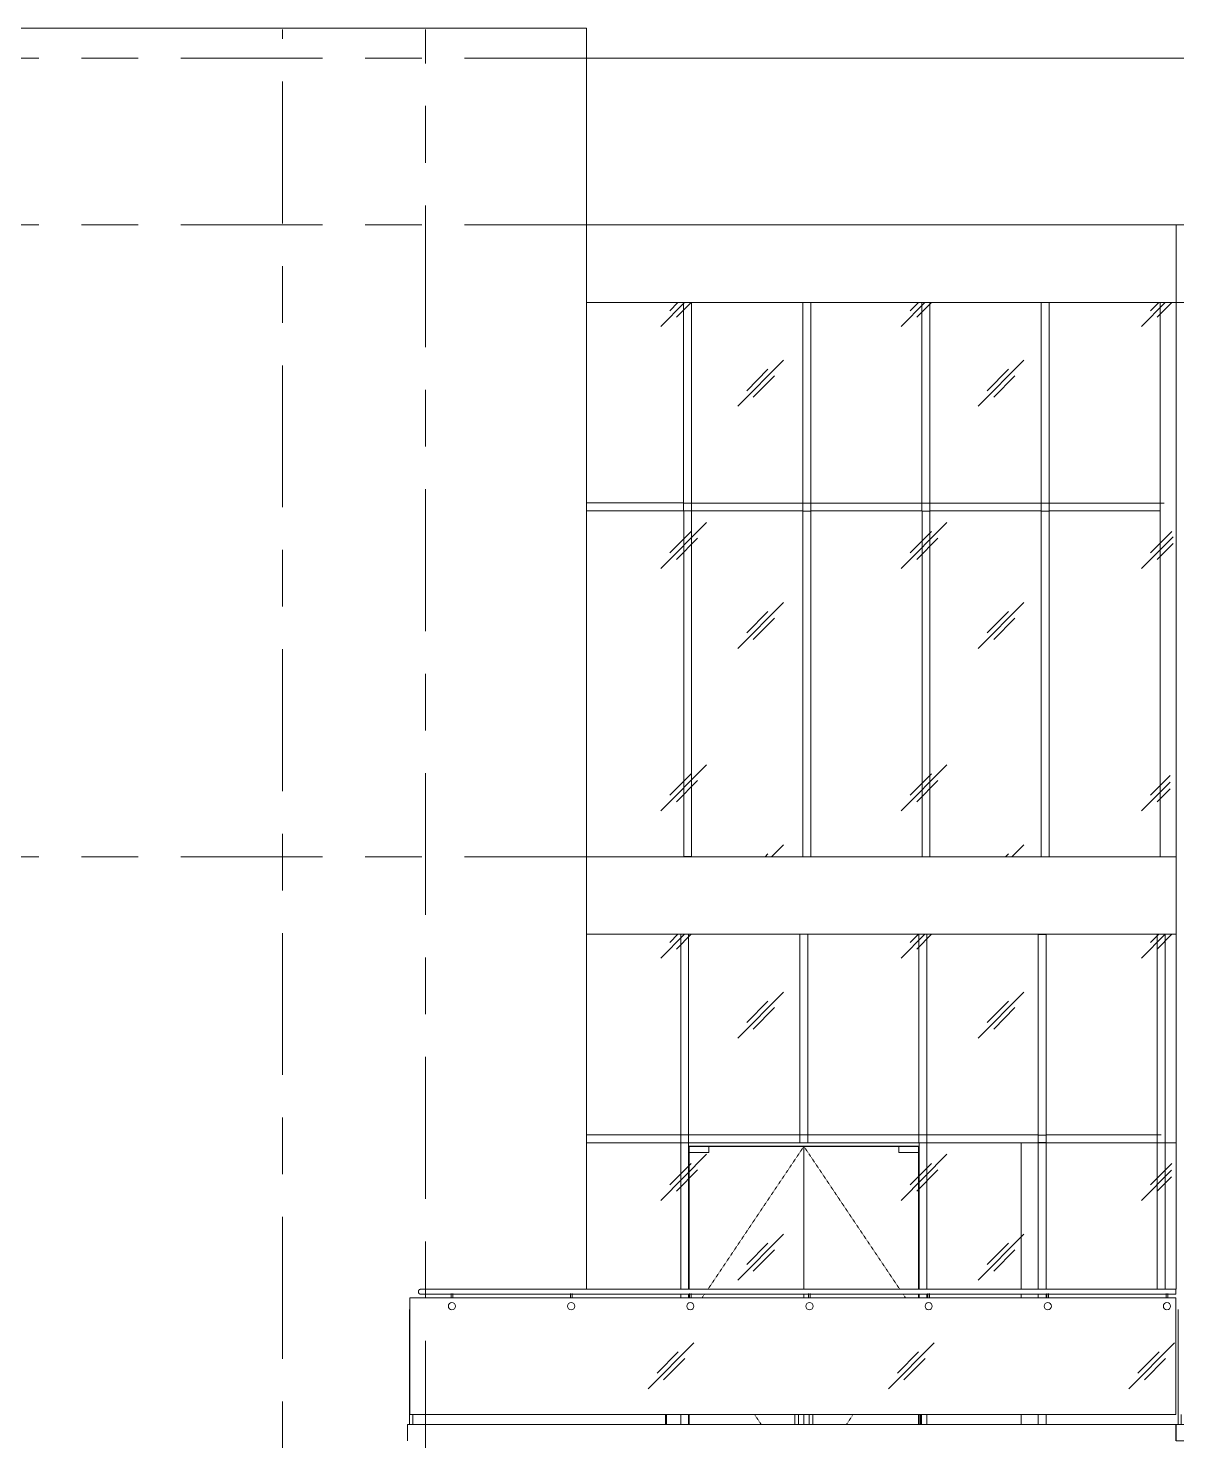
# Model space of a CAD drawing. Header units: millimetres. Extents: x -2100 to 124761, y -10432 to 93550.
# Drawn here: x 99227 to 108866, y 81700 to 93550 of the extents above; entities that cross this region are included whole.
import ezdxf

# ---------------------------------------------------------------- set-up
doc = ezdxf.new("R2010")
doc.units = ezdxf.units.MM
doc.linetypes.add('Centre', pattern=[31.75, 6.35, -4.7625, 15.875, -4.7625])
doc.linetypes.add('Dash 1_16_', pattern=[3.175, 1.5875, -1.5875])
for name, color, linetype, lineweight in [('A-DOOR-GLAZ', 152, 'Continuous', 5), ('A-GLAZ-CWMG', 55, 'Continuous', 5), ('CUA', 31, 'Continuous', 9), ('KINH', 152, 'Continuous', 5), ('NET THAY 1', 41, 'Continuous', 5), ('NET THAY 2', 55, 'Continuous', 5), ('NET-THAY', 2, 'Continuous', 9), ('TRUC', 225, 'Continuous', 5)]:
    doc.layers.add(name, color=color, linetype=linetype, lineweight=lineweight)

# ---------------------------------------------------------------- blocks, each defined once
blk = doc.blocks.new('Railing - NBS_RailInfillPnl_Post-1648199-MẶT ĐỨNG TRỤC Q-A')
at = {"layer": 'NET THAY 2'}
for p, q in [((-31283, 81835), (-31283, 81920)), ((-31257, 81920), (-31257, 81835))]:
    blk.add_line(p, q, dxfattribs=at)
blk = doc.blocks.new('Railing - NBS_RailInfillPnl_Post-V204-MẶT ĐỨNG TRỤC Q-A')
at = {"layer": 'NET THAY 2'}
for p, q in [((-29357, 81920), (-29367, 81920)), ((-29367, 81920), (-29367, 81835)), ((-29357, 81835), (-29357, 81920))]:
    blk.add_line(p, q, dxfattribs=at)
blk = doc.blocks.new('Railing - NBS_RailInfillPnl_Post-1597031-MẶT ĐỨNG TRỤC Q-A')
at = {"layer": 'NET THAY 2'}
for p, q in [((-31265, 82800), (-31275, 82800)), ((-31275, 82800), (-31275, 81835)), ((-31265, 81835), (-31265, 82800))]:
    blk.add_line(p, q, dxfattribs=at)
blk = doc.blocks.new('Railing - NBS_RailInfillPnl_Post-V205-MẶT ĐỨNG TRỤC Q-A')
at = {"layer": 'NET THAY 2'}
for p, q in [((-21717, 82800), (-21717, 81835)), ((-21743, 81835), (-21743, 81920))]:
    blk.add_line(p, q, dxfattribs=at)
blk = doc.blocks.new('Railing - Railing-1432252-MẶT ĐỨNG TRỤC Q-A')
at = {"layer": 'NET THAY 1'}
for p, q in [((-11600, 81835), (0, 81835)), ((-11600, 81835), (-11600, 81700)), ((0, 81700), (0, 81835)), ((0, 81700), (-11600, 81700))]:
    blk.add_line(p, q, dxfattribs=at)
at = {"extrusion": (0, 0, -1), "zscale": -1}
for name, p in [('Railing - NBS_RailInfillPnl_Post-V205-MẶT ĐỨNG TRỤC Q-A', (33300, 0)), ('Railing - NBS_RailInfillPnl_Post-1597031-MẶT ĐỨNG TRỤC Q-A', (31300, 0)), ('Railing - NBS_RailInfillPnl_Post-V204-MẶT ĐỨNG TRỤC Q-A', (39009, 0)), ('Railing - NBS_RailInfillPnl_Post-V204-MẶT ĐỨNG TRỤC Q-A', (37085, 0)), ('Railing - NBS_RailInfillPnl_Post-V204-MẶT ĐỨNG TRỤC Q-A', (35162, 0)), ('Railing - NBS_RailInfillPnl_Post-V204-MẶT ĐỨNG TRỤC Q-A', (33239, 0)), ('Railing - NBS_RailInfillPnl_Post-V204-MẶT ĐỨNG TRỤC Q-A', (31315, 0)), ('Railing - NBS_RailInfillPnl_Post-1648199-MẶT ĐỨNG TRỤC Q-A', (31300, 0))]:
    blk.add_blockref(name, p, dxfattribs=at)
blk = doc.blocks.new('System Panel - Glazed-1983073-MẶT ĐỨNG TRỤC Q-A')
at = {"layer": 'KINH'}
blk.add_line((-15758, 84200), (-16550, 84200), dxfattribs=at)
blk = doc.blocks.new('CUA KINH BAN LE SAN MO 2 HUONG - Type 1-1983074-MẶT ĐỨNG TRỤC Q-A')
at = {"layer": 'A-DOOR-GLAZ'}
for p, q in [((-14725, 84169), (-15522, 84169)), ((-14725, 84169), (-14725, 82970)), ((-13928, 84169), (-14724, 84169)), ((-14724, 84169), (-14724, 82970)), ((-15687, 82971), (-15687, 84119)), ((-13763, 82971), (-13763, 84119)), ((-15687, 82900), (-15687, 82929)), ((-14725, 82930), (-14725, 82900)), ((-14724, 82930), (-14724, 82900)), ((-13763, 82900), (-13763, 82929)), ((-15687, 81835), (-15687, 81920)), ((-14725, 81920), (-14725, 81835)), ((-14724, 81920), (-14724, 81835)), ((-13763, 81835), (-13763, 81920))]:
    blk.add_line(p, q, dxfattribs=at)
at = {"layer": 'CUA', "lineweight": 5}
for p, q in [((-13758, 84200), (-15692, 84200)), ((-15688, 82971), (-15688, 84170)), ((-15688, 84170), (-13762, 84170)), ((-15522, 84169), (-15687, 84169)), ((-15687, 84169), (-15687, 84119)), ((-15522, 84119), (-15522, 84169)), ((-13763, 84169), (-13928, 84169)), ((-13928, 84169), (-13928, 84119)), ((-13763, 84119), (-13763, 84169)), ((-13762, 84170), (-13762, 82971)), ((-15687, 84119), (-15522, 84119)), ((-13928, 84119), (-13763, 84119)), ((-15688, 82900), (-15688, 82929)), ((-13762, 82929), (-13762, 82900)), ((-15688, 81835), (-15688, 81920)), ((-14800, 81920), (-14800, 81850)), ((-14770, 81850), (-14770, 81920)), ((-14679, 81920), (-14679, 81850)), ((-14649, 81850), (-14649, 81920)), ((-13762, 81920), (-13762, 81835))]:
    blk.add_line(p, q, dxfattribs=at)
at = {"layer": 'CUA', "linetype": 'Dash 1_16_', "lineweight": 5}
for p, q in [((-14725, 84169), (-15530, 82970)), ((-14725, 84169), (-15530, 82970)), ((-14724, 84169), (-13919, 82970)), ((-14724, 84169), (-13919, 82970)), ((-15558, 82930), (-15578, 82900)), ((-15558, 82930), (-15578, 82900)), ((-13892, 82930), (-13872, 82900)), ((-13892, 82930), (-13872, 82900)), ((-15139, 81920), (-15081, 81835)), ((-15139, 81920), (-15081, 81835)), ((-14311, 81920), (-14368, 81835)), ((-14311, 81920), (-14368, 81835))]:
    blk.add_line(p, q, dxfattribs=at)
at = {"layer": 'CUA', "lineweight": 5, "flags": 128}
for points in [[(-14800, 81850), (-14800, 81849), (-14800, 81847), (-14800, 81846), (-14800, 81844), (-14800, 81843), (-14800, 81842), (-14800, 81840), (-14800, 81839), (-14800, 81838), (-14800, 81836), (-14800, 81835)], [(-14770, 81835), (-14770, 81836), (-14770, 81837), (-14770, 81839), (-14770, 81840), (-14770, 81841), (-14770, 81843), (-14770, 81844), (-14770, 81845), (-14770, 81847), (-14770, 81848), (-14770, 81850), (-14770, 81850)], [(-14679, 81850), (-14679, 81849), (-14679, 81847), (-14679, 81846), (-14679, 81844), (-14679, 81843), (-14679, 81842), (-14679, 81840), (-14679, 81839), (-14679, 81838), (-14679, 81836), (-14679, 81835)], [(-14649, 81835), (-14649, 81836), (-14649, 81837), (-14649, 81839), (-14649, 81840), (-14649, 81841), (-14649, 81843), (-14649, 81844), (-14649, 81845), (-14649, 81847), (-14649, 81848), (-14649, 81850), (-14649, 81850)]]:
    blk.add_lwpolyline(points, dxfattribs=at)
blk = doc.blocks.new('System Panel - Glazed-V220-MẶT ĐỨNG TRỤC Q-A')
at = {"layer": 'KINH'}
for p, q in [((-12900, 84200), (-13692, 84200)), ((-12900, 82971), (-12900, 84200)), ((-12900, 82900), (-12900, 82929)), ((-12900, 81835), (-12900, 81920))]:
    blk.add_line(p, q, dxfattribs=at)
blk = doc.blocks.new('Railing - NBS_RailInfillPnl_Post-V213-MẶT ĐỨNG TRỤC Q-A')
at = {"layer": 'NET THAY 2'}
for p, q in [((-29357, 81920), (-29367, 81920)), ((-29367, 81920), (-29367, 81835)), ((-29357, 81835), (-29357, 81920))]:
    blk.add_line(p, q, dxfattribs=at)
blk = doc.blocks.new('Railing - NBS_RailInfillPnl_Post-V214-MẶT ĐỨNG TRỤC Q-A')
at = {"layer": 'NET THAY 2'}
for p, q in [((-21717, 82800), (-21717, 81835)), ((-21743, 81835), (-21743, 81920))]:
    blk.add_line(p, q, dxfattribs=at)
blk = doc.blocks.new('Railing - Railing-1432360-MẶT ĐỨNG TRỤC Q-A')
at = {"layer": 'NET THAY 1'}
for p, q in [((-18050, 81835), (-11602, 81835)), ((-18050, 81835), (-18050, 81700)), ((-11602, 81835), (-11602, 81700))]:
    blk.add_line(p, q, dxfattribs=at)
at = {"extrusion": (0, 0, -1), "zscale": -1}
for name, p in [('Railing - NBS_RailInfillPnl_Post-V214-MẶT ĐỨNG TRỤC Q-A', (39750, 0)), ('Railing - NBS_RailInfillPnl_Post-V213-MẶT ĐỨNG TRỤC Q-A', (45243, 0)), ('Railing - NBS_RailInfillPnl_Post-V213-MẶT ĐỨNG TRỤC Q-A', (43103, 0))]:
    blk.add_blockref(name, p, dxfattribs=at)
blk = doc.blocks.new('Top Rail Type - Top Rail_Internal_-1432363-MẶT ĐỨNG TRỤC Q-A')
at = {"layer": 'NET THAY 1'}
for p, q in [((-11602, 82900), (-18031, 82900)), ((-18031, 82900), (-18031, 81920)), ((-11602, 82900), (-11602, 81920)), ((-18031, 81920), (-15886, 81920)), ((-15876, 81920), (-13746, 81920)), ((-13736, 81920), (-11602, 81920))]:
    blk.add_line(p, q, dxfattribs=at)
blk = doc.blocks.new('Handrail Type - Handrail_Internal_-1432374-MẶT ĐỨNG TRỤC Q-A')
at = {"layer": 'NET THAY 1'}
for p, q in [((-11602, 82971), (-17939, 82971)), ((-11602, 82971), (-11602, 82950)), ((-11602, 82950), (-11602, 82929)), ((-17939, 82929), (-11602, 82929))]:
    blk.add_line(p, q, dxfattribs=at)
for points, knots in [([(-17939, 82971), (-17939, 82971), (-17940, 82971), (-17942, 82971), (-17943, 82971), (-17944, 82970), (-17946, 82970), (-17947, 82970), (-17948, 82969), (-17949, 82968), (-17951, 82968), (-17952, 82967), (-17953, 82965), (-17955, 82964), (-17956, 82963), (-17957, 82961), (-17958, 82958), (-17960, 82955), (-17960, 82952), (-17960, 82950)], [-0.5, -0.5, -0.5, -0.5, -0.4791667, -0.4583333, -0.4375, -0.4166667, -0.3958333, -0.375, -0.3541667, -0.3333333, -0.3125, -0.2916667, -0.25, -0.2291667, -0.2083333, -0.1666667, -0.125, -0.0833333, 0, 0, 0, 0]), ([(-17960, 82950), (-17960, 82948), (-17960, 82945), (-17958, 82942), (-17957, 82939), (-17956, 82937), (-17955, 82936), (-17953, 82935), (-17952, 82933), (-17951, 82932), (-17949, 82932), (-17948, 82931), (-17947, 82930), (-17946, 82930), (-17944, 82930), (-17943, 82929), (-17942, 82929), (-17940, 82929), (-17939, 82929), (-17939, 82929)], [-1, -1, -1, -1, -0.9166667, -0.875, -0.8333333, -0.7916667, -0.7708333, -0.75, -0.7083333, -0.6875, -0.6666667, -0.6458333, -0.625, -0.6041667, -0.5833333, -0.5625, -0.5416667, -0.5208333, -0.5, -0.5, -0.5, -0.5])]:
    blk.add_open_spline(points, degree=3, knots=knots, dxfattribs=at)
blk = doc.blocks.new('ALB-RAILING 32 - ALB-BALUSTER-V226-MẶT ĐỨNG TRỤC Q-A')
at = {"layer": 'NET THAY 1'}
for p, q in [((-17685, 82935), (-17685, 82900)), ((-17671, 82900), (-17671, 82935))]:
    blk.add_line(p, q, dxfattribs=at)
for start, end in [(0, 180), (180, 0)]:
    blk.add_arc((-17678, 82829), 30, start, end, dxfattribs=at)
blk = doc.blocks.new('ALB-RAILING 32 - ALB-BALUSTER-1365155-MẶT ĐỨNG TRỤC Q-A')
at = {"layer": 'NET THAY 1'}
for p, q in [((-31979, 88235), (-31979, 88200)), ((-31965, 88200), (-31965, 88235))]:
    blk.add_line(p, q, dxfattribs=at)
for start, end in [(0, 180), (180, 0)]:
    blk.add_arc((-31972, 88129), 30, start, end, dxfattribs=at)
blk = doc.blocks.new('System Panel - Glazed-1983095-MẶT ĐỨNG TRỤC Q-A')
at = {"layer": 'KINH'}
blk.add_line((-11600, 84200), (-12458, 84200), dxfattribs=at)
blk = doc.blocks.new('System Panel - Glazed-1983096-MẶT ĐỨNG TRỤC Q-A')
at = {"layer": 'KINH'}
blk.add_line((-12525, 84200), (-12900, 84200), dxfattribs=at)
blk = doc.blocks.new('Rectangular Mullion - Rectangular Mullion-1978659-MẶT ĐỨNG TRỤC Q-A')
at = {"layer": 'A-GLAZ-CWMG'}
for p, q in [((-14733, 89500), (-14667, 89500)), ((-14733, 89500), (-14733, 86600)), ((-14667, 89500), (-14667, 86600)), ((-14667, 86600), (-14733, 86600))]:
    blk.add_line(p, q, dxfattribs=at)
blk = doc.blocks.new('Rectangular Mullion - Rectangular Mullion-V258-MẶT ĐỨNG TRỤC Q-A')
at = {"layer": 'A-GLAZ-CWMG'}
for p, q in [((-15758, 84200), (-15692, 84200)), ((-15758, 84200), (-15758, 82971)), ((-15692, 84200), (-15692, 82971)), ((-15758, 82929), (-15758, 82900)), ((-15692, 82929), (-15692, 82900)), ((-15758, 81920), (-15758, 81835)), ((-15692, 81920), (-15692, 81835))]:
    blk.add_line(p, q, dxfattribs=at)
blk = doc.blocks.new('Rectangular Mullion - Rectangular Mullion-V259-MẶT ĐỨNG TRỤC Q-A')
at = {"layer": 'A-GLAZ-CWMG'}
for p, q in [((-13758, 84200), (-13692, 84200)), ((-13758, 84200), (-13758, 82971)), ((-13692, 84200), (-13692, 82971)), ((-13758, 82929), (-13758, 82900)), ((-13692, 82929), (-13692, 82900)), ((-13758, 81920), (-13758, 81835)), ((-13692, 81920), (-13692, 81835))]:
    blk.add_line(p, q, dxfattribs=at)
blk = doc.blocks.new('Rectangular Mullion - Rectangular Mullion-1978710-MẶT ĐỨNG TRỤC Q-A')
at = {"layer": 'A-GLAZ-CWMG'}
for p, q in [((-12525, 84200), (-12458, 84200)), ((-12525, 84200), (-12525, 82971)), ((-12458, 84200), (-12458, 82971)), ((-12525, 82929), (-12525, 82900)), ((-12458, 82929), (-12458, 82900)), ((-12525, 81920), (-12525, 81835)), ((-12458, 81920), (-12458, 81835))]:
    blk.add_line(p, q, dxfattribs=at)
blk = doc.blocks.new('Rectangular Mullion - Rectangular Mullion-V177-MẶT ĐỨNG TRỤC Q-A')
at = {"layer": 'A-GLAZ-CWMG'}
for p, q in [((-2248, 13167), (-2248, 13233)), ((-1315, 13233), (-2248, 13233)), ((-1315, 13167), (-2248, 13167)), ((-1315, 13233), (-1315, 13167))]:
    blk.add_line(p, q, dxfattribs=at)

msp = doc.modelspace()

# ---------------------------------------------------------------- hatches: boundary and pattern name
at = {"layer": 'KINH'}
h = msp.add_hatch(dxfattribs=at)
h.set_pattern_fill('FP_11', color=256, angle=180, style=0, pattern_type=2)
h.set_pattern_definition([(225.204, (99380.6, 100847.4), (-0.002, -2032), [252.7, -2610.8]), (225.204, (99435.4, 100792.2), (-0.002, -2032), [252.7, -2610.8]), (225.204, (99510.7, 100923.2), (-0.002, -2032), [544.27, -2319.24]), (225.204, (100752.6, 99485.9), (-0.002, -2032), [252.7, -2610.8]), (225.204, (100807.4, 99430.8), (-0.002, -2032), [252.7, -2610.8]), (225.204, (100882.7, 99561.8), (-0.002, -2032), [544.27, -2319.24])])
h.paths.add_polyline_path([(103910.6, 91248.9), (103852.3, 86600), (108802.3, 86600), (108860.6, 91248.9)])
h = msp.add_hatch(dxfattribs=at)
h.set_pattern_fill('FP_11', color=256, angle=180, style=0, pattern_type=2)
h.set_pattern_definition([(225.204, (99380.6, 95547.4), (-0.002, -2032), [252.7, -2610.8]), (225.204, (99435.4, 95492.2), (-0.002, -2032), [252.7, -2610.8]), (225.204, (99510.7, 95623.2), (-0.002, -2032), [544.27, -2319.24]), (225.204, (100752.6, 94185.9), (-0.002, -2032), [252.7, -2610.8]), (225.204, (100807.4, 94130.8), (-0.002, -2032), [252.7, -2610.8]), (225.204, (100882.7, 94261.8), (-0.002, -2032), [544.27, -2319.24])])
h.paths.add_polyline_path([(103910.6, 85948.9), (103852.3, 82928.8), (108802.3, 82928.8), (108860.6, 85948.9)])
h = msp.add_hatch(dxfattribs=at)
h.set_pattern_fill('FP_11', color=256, angle=180, style=0, pattern_type=2)
h.set_pattern_definition([(225.204, (104680.6, 92604.2), (-0.002, -2032), [252.7, -2610.8]), (225.204, (104735.4, 92549), (-0.002, -2032), [252.7, -2610.8]), (225.204, (104810.7, 92680), (-0.002, -2032), [544.27, -2319.24]), (225.204, (106052.6, 91242.8), (-0.002, -2032), [252.7, -2610.8]), (225.204, (106107.4, 91187.6), (-0.002, -2032), [252.7, -2610.8]), (225.204, (106182.7, 91318.6), (-0.002, -2032), [544.27, -2319.24])])
h.paths.add_polyline_path([(102901.9, 82738.9), (102901.9, 81902.4), (120460.6, 81902.4), (120460.6, 82612.5)])

# ---------------------------------------------------------------- linework, layer by layer
at = {"layer": 'A-GLAZ-CWMG'}
for p, q in [((104727.1, 91250), (104793.8, 91250)), ((104727.1, 91250), (104727.1, 89567.7)), ((104793.8, 91250), (104793.8, 89567.7)), ((105727.1, 91250), (105793.8, 91250)), ((105727.1, 91250), (105727.1, 89567.7)), ((105793.8, 91250), (105793.8, 89567.7)), ((106727.1, 91250), (106793.8, 91250)), ((106727.1, 91250), (106727.1, 89567.7)), ((106793.8, 91250), (106793.8, 89567.7)), ((107727.1, 91250), (107793.8, 91250)), ((107727.1, 91250), (107727.1, 89567.7)), ((107793.8, 91250), (107793.8, 89567.7)), ((108727.1, 91250), (108727.1, 89567.7)), ((103910.6, 89501), (103910.6, 89567.7)), ((104727.1, 89567.7), (103910.6, 89567.7)), ((104727.1, 89501), (103910.6, 89501)), ((104727.1, 89567.7), (104727.1, 89501)), ((104793.8, 89566.7), (104727.1, 89566.7)), ((105727.1, 89567.7), (105727.1, 89501)), ((105793.8, 89566.7), (105727.1, 89566.7)), ((106727.1, 89567.7), (106727.1, 89501)), ((106793.8, 89566.7), (106727.1, 89566.7)), ((107727.1, 89567.7), (107727.1, 89501)), ((107793.8, 89566.7), (107727.1, 89566.7)), ((108760.6, 89566.7), (108727.1, 89566.7)), ((108727.1, 89500), (108727.1, 86600)), ((104702.2, 85949), (104768.9, 85949)), ((104702.2, 85949), (104702.2, 84266.7)), ((104768.9, 85949), (104768.9, 84266.7)), ((105702.2, 85949), (105768.9, 85949)), ((105702.2, 85949), (105702.2, 84266.7)), ((105768.9, 85949), (105768.9, 84266.7)), ((106702.2, 85949), (106768.9, 85949)), ((106702.2, 85949), (106702.2, 84266.7)), ((106768.9, 85949), (106768.9, 84266.7)), ((107702.2, 85948), (107768.9, 85948)), ((107702.2, 85948), (107702.2, 84265.6)), ((107768.9, 85948), (107768.9, 84265.6)), ((108702.2, 85949), (108702.2, 82971.2)), ((108768.9, 85949), (108768.9, 82971.2)), ((103910.6, 84200), (103910.6, 84266.7)), ((104702.2, 84266.7), (103910.6, 84266.7)), ((104702.2, 84266.7), (104702.2, 84200)), ((104768.9, 84265.6), (104702.2, 84265.6)), ((105702.2, 84266.7), (105702.2, 84200)), ((105768.9, 84265.6), (105702.2, 84265.6)), ((106702.2, 84266.7), (106702.2, 84200)), ((106768.9, 84265.6), (106702.2, 84265.6)), ((107702.2, 84265.6), (107702.2, 84199)), ((107768.9, 84264.6), (107702.2, 84264.6)), ((108735.7, 84265.6), (108702.2, 84265.6)), ((104702.2, 84200), (103910.6, 84200))]:
    msp.add_line(p, q, dxfattribs=at)
at = {"layer": 'NET-THAY'}
for p, q in [((103910.6, 93550), (89160.6, 93550)), ((103910.6, 93550), (103910.6, 82971.2)), ((119963.5, 93300), (103910.6, 93300)), ((103910.6, 91900), (120463.5, 91900)), ((108860.6, 86600), (108860.6, 91900)), ((108760.6, 91250), (103910.6, 91250)), ((113010.6, 91250), (108760.6, 91250)), ((103910.6, 86600), (108860.6, 86600)), ((108860.6, 82971.2), (108860.6, 86600)), ((108860.6, 85950), (103910.6, 85950)), ((108735.7, 85949), (103910.6, 85950))]:
    msp.add_line(p, q, dxfattribs=at)
at = {"layer": 'TRUC', "linetype": 'Centre', "ltscale": 75}
for p, q in [((101360.6, -6552.1), (101360.6, 93540.4)), ((102560.6, -5209.7), (102560.6, 93540.4)), ((75860.6, 93300), (122460.6, 93300)), ((75860.6, 91900), (122460.6, 91900)), ((75860.6, 86600), (122460.6, 86600))]:
    msp.add_line(p, q, dxfattribs=at)

# ---------------------------------------------------------------- block references
at = {"layer": 'A-GLAZ-CWMG'}
for name, p in [('Rectangular Mullion - Rectangular Mullion-1978659-MẶT ĐỨNG TRỤC Q-A', (119460.5, 1)), ('Rectangular Mullion - Rectangular Mullion-V177-MẶT ĐỨNG TRỤC Q-A', (107041.8, 76333.3)), ('Rectangular Mullion - Rectangular Mullion-1978659-MẶT ĐỨNG TRỤC Q-A', (120460.5, 0)), ('Rectangular Mullion - Rectangular Mullion-V177-MẶT ĐỨNG TRỤC Q-A', (108041.8, 76333.3)), ('Rectangular Mullion - Rectangular Mullion-1978659-MẶT ĐỨNG TRỤC Q-A', (121460.5, 0)), ('Rectangular Mullion - Rectangular Mullion-V177-MẶT ĐỨNG TRỤC Q-A', (109041.8, 76333.3)), ('Rectangular Mullion - Rectangular Mullion-1978659-MẶT ĐỨNG TRỤC Q-A', (122460.5, 0)), ('Rectangular Mullion - Rectangular Mullion-V177-MẶT ĐỨNG TRỤC Q-A', (110041.8, 76333.3)), ('Rectangular Mullion - Rectangular Mullion-V177-MẶT ĐỨNG TRỤC Q-A', (107016.9, 71032.3)), ('Rectangular Mullion - Rectangular Mullion-V177-MẶT ĐỨNG TRỤC Q-A', (108016.9, 71032.3)), ('Rectangular Mullion - Rectangular Mullion-V177-MẶT ĐỨNG TRỤC Q-A', (109016.9, 71032.3)), ('Rectangular Mullion - Rectangular Mullion-V177-MẶT ĐỨNG TRỤC Q-A', (110016.9, 71032.3)), ('Rectangular Mullion - Rectangular Mullion-V258-MẶT ĐỨNG TRỤC Q-A', (120460.5, 0)), ('Rectangular Mullion - Rectangular Mullion-V259-MẶT ĐỨNG TRỤC Q-A', (120460.5, 0)), ('Rectangular Mullion - Rectangular Mullion-1978710-MẶT ĐỨNG TRỤC Q-A', (120226.8, 1))]:
    msp.add_blockref(name, p, dxfattribs=at)
at = {"layer": 'CUA'}
msp.add_blockref('CUA KINH BAN LE SAN MO 2 HUONG - Type 1-1983074-MẶT ĐỨNG TRỤC Q-A', (120460.5, 0), dxfattribs=at)
at = {"layer": 'KINH'}
for name in ['System Panel - Glazed-1983073-MẶT ĐỨNG TRỤC Q-A', 'System Panel - Glazed-V220-MẶT ĐỨNG TRỤC Q-A', 'System Panel - Glazed-1983096-MẶT ĐỨNG TRỤC Q-A', 'System Panel - Glazed-1983095-MẶT ĐỨNG TRỤC Q-A']:
    msp.add_blockref(name, (120460.5, 0), dxfattribs=at)
at = {"layer": 'NET THAY 1'}
for name, p in [('Handrail Type - Handrail_Internal_-1432374-MẶT ĐỨNG TRỤC Q-A', (120460.5, 0)), ('Top Rail Type - Top Rail_Internal_-1432363-MẶT ĐỨNG TRỤC Q-A', (120460.5, 0)), ('ALB-RAILING 32 - ALB-BALUSTER-V226-MẶT ĐỨNG TRỤC Q-A', (120460.5, 0)), ('ALB-RAILING 32 - ALB-BALUSTER-1365155-MẶT ĐỨNG TRỤC Q-A', (135755.3, -5300)), ('ALB-RAILING 32 - ALB-BALUSTER-1365155-MẶT ĐỨNG TRỤC Q-A', (136755.3, -5300)), ('ALB-RAILING 32 - ALB-BALUSTER-1365155-MẶT ĐỨNG TRỤC Q-A', (137755.3, -5300)), ('ALB-RAILING 32 - ALB-BALUSTER-1365155-MẶT ĐỨNG TRỤC Q-A', (138755.3, -5300)), ('ALB-RAILING 32 - ALB-BALUSTER-1365155-MẶT ĐỨNG TRỤC Q-A', (139755.3, -5300)), ('ALB-RAILING 32 - ALB-BALUSTER-1365155-MẶT ĐỨNG TRỤC Q-A', (140755.3, -5300)), ('Railing - Railing-1432360-MẶT ĐỨNG TRỤC Q-A', (120460.5, 0)), ('Railing - Railing-1432252-MẶT ĐỨNG TRỤC Q-A', (120460.5, 0))]:
    msp.add_blockref(name, p, dxfattribs=at)

doc.saveas('drawing.dxf')
